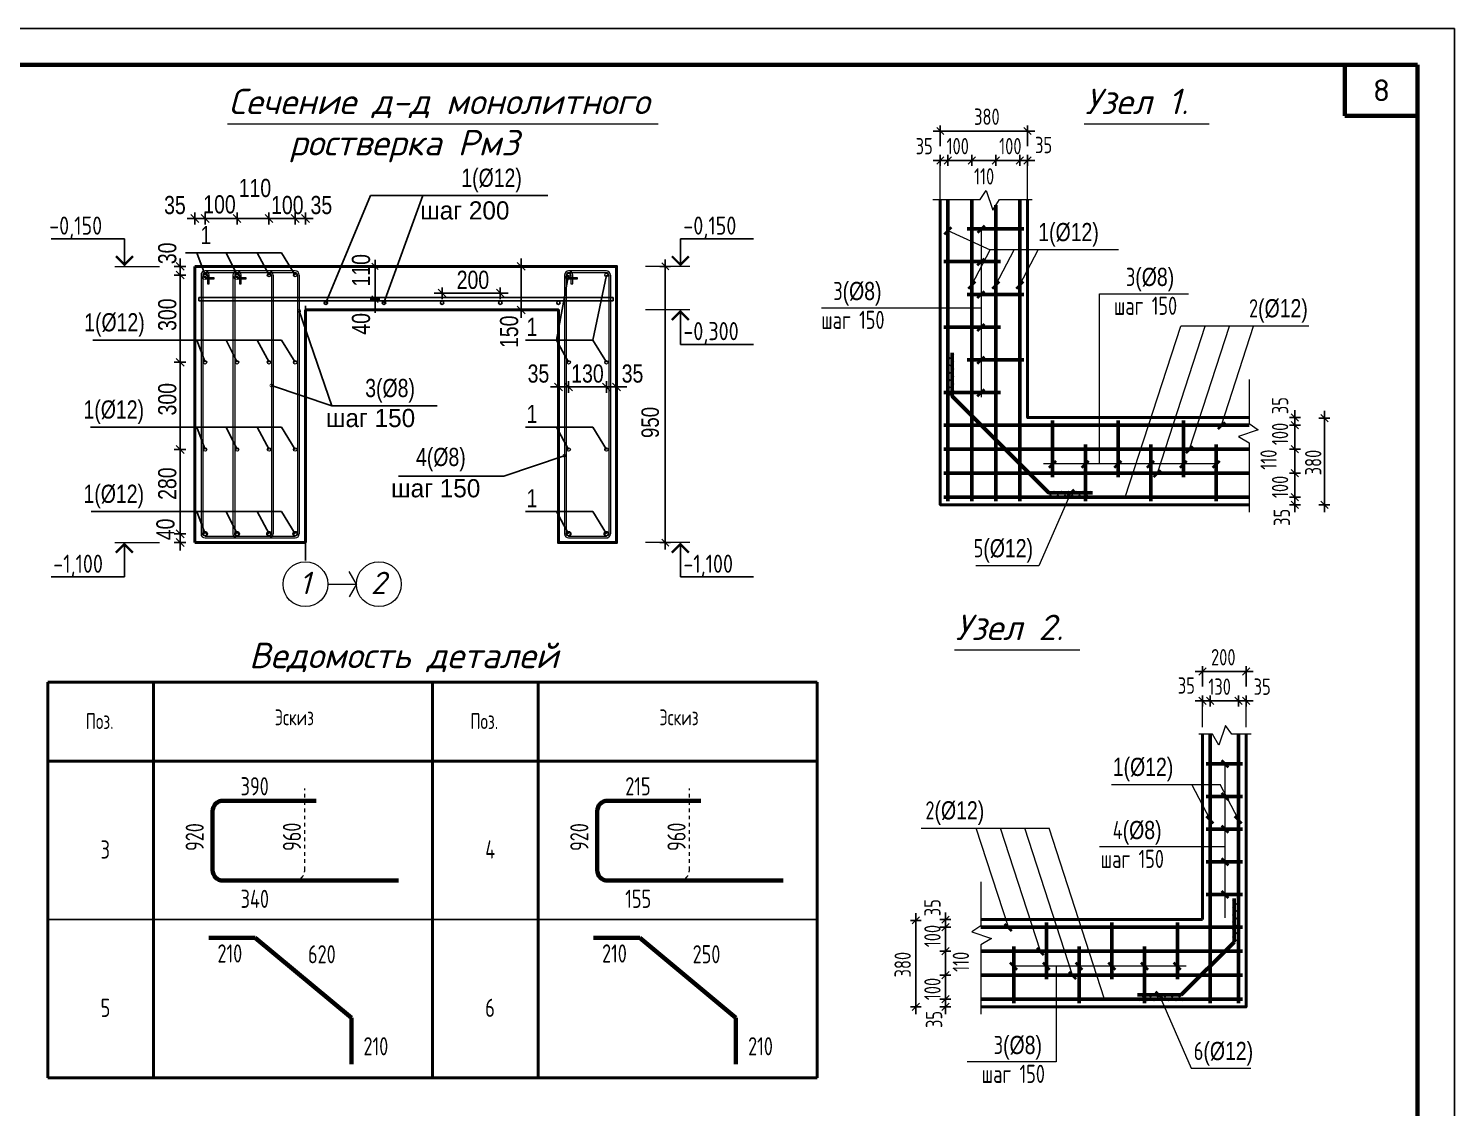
# Model space of a CAD drawing. Extents: x -12289450 to -10763036, y -7834513 to -6150123.
# Drawn here: x -11034648 to -11015035, y -7819659 to -7804813 of the extents above; entities that cross this region are included whole.
import ezdxf

# ---------------------------------------------------------------- set-up
doc = ezdxf.new("R2010")
doc.units = 0
doc.header["$LTSCALE"] = 25
doc.linetypes.add('CENTER', pattern=[50.8, 31.75, -6.35, 6.35, -6.35])
doc.linetypes.add('KL', pattern=[4, 2, -2])
for name, color, linetype in [('004-ВСПЛИНИИ', 15, 'Continuous'), ('005-РАЗМЕРЫ', 252, 'Continuous'), ('014-ОСИ', 251, 'CENTER'), ('Annotation - Text', 7, 'Continuous'), ('F-text', 7, 'Continuous'), ('osnovnie', 7, 'Continuous'), ('Размер', 6, 'Continuous')]:
    doc.layers.add(name, color=color, linetype=linetype)
doc.layers.add('СТЕНЫ', color=5, linetype='Continuous', lineweight=40)
doc.layers.add('Текст AMS', color=7, linetype='Continuous', lineweight=9)
doc.styles.add('gismo', font='isocpeui.ttf')
doc.styles.add('GOST 2.304', font='cs_gost2304.shx')
doc.styles.add('RUSS', font='russ', dxfattribs={"width": 0.8})
doc.styles.get("Standard").update_dxf_attribs({"font": 'arial.ttf'})
doc.styles.add('STYLE1', font='simplex.shx', dxfattribs={"width": 0.7, "height": 300})
doc.styles.add('TXT0', font='txt', dxfattribs={"width": 0.8})
doc.dimstyles.new('100', dxfattribs={"dimtxt": 250, "dimasz": 80, "dimexe": 0, "dimexo": 0, "dimgap": 30, "dimtad": 1, "dimdec": 0, "dimzin": 9, "dimtxsty": 'Standard', "dimblk": 'ARCHTICK', "dimcen": 80, "dimdle": 50, "dimadec": 0, "dimazin": 0, "dimtfac": 1, "dimtdec": 0, "dimtix": 1, "dimtmove": 0, "dimatfit": 1, "dimldrblk": 'DOTSMALL', "dimfxl": 0, "dimarcsym": 0})

# ---------------------------------------------------------------- blocks, each defined once
blk = doc.blocks.new('A8MITTA', base_point=(3180, 3140))
for p, q in [((3160, 3140), (3200, 3140)), ((3170, 3130), (3190, 3150)), ((3180, 3155), (3180, 3125))]:
    blk.add_line(p, q)
blk = doc.blocks.new('_ArchTick')
at = {"color": 0, "linetype": 'ByBlock', "const_width": 0.15}
blk.add_lwpolyline([(-0.5, -0.5), (0.5, 0.5)], dxfattribs=at)
blk = doc.blocks.new('_DotSmall')
at = {"color": 0, "linetype": 'ByBlock', "const_width": 0.5}
blk.add_lwpolyline([(-0.0625, 0, 1), (0.0625, 0, 1)], format="xyb", close=True, dxfattribs=at)

msp = doc.modelspace()

# ---------------------------------------------------------------- linework, layer by layer
at = {"lineweight": 50, "ltscale": 100}
for p, q in [((-11022002.3, -7811316), (-11022002.3, -7807166)), ((-11021672.3, -7811316), (-11021672.3, -7807166)), ((-11021012.3, -7811316), (-11021012.3, -7807166)), ((-11021342.3, -7811316), (-11021342.3, -7807245.6)), ((-11017857.3, -7810271), (-11022057.3, -7810271)), ((-11017857.3, -7810601), (-11022057.3, -7810601)), ((-11017857.3, -7810931), (-11022057.3, -7810931)), ((-11017857.3, -7811261), (-11022057.3, -7811261)), ((-11018397.1, -7818224.7), (-11018397.1, -7814524.7)), ((-11018007.1, -7818224.7), (-11018007.1, -7814524.7)), ((-11018067.1, -7816783), (-11018067.1, -7817383)), ((-11021552.1, -7817179.7), (-11017952.1, -7817179.7)), ((-11018067.1, -7817383), (-11018793.8, -7818109.7)), ((-11021552.1, -7817509.7), (-11017952.1, -7817509.7)), ((-11021552.1, -7817839.7), (-11017952.1, -7817839.7)), ((-11021552.1, -7818169.7), (-11017952.1, -7818169.7)), ((-11018793.8, -7818109.7), (-11019393.8, -7818109.7))]:
    msp.add_line(p, q, dxfattribs=at)
at = {"color": 0, "lineweight": 15}
for p, q in [((-11021544.1, -7807571), (-11021544.1, -7809884.7)), ((-11019657.9, -7807858.3), (-11021419.8, -7807858.3)), ((-11019919.2, -7808464.2), (-11018694.6, -7808464.2)), ((-11023741.4, -7808658.2), (-11021544.1, -7808658.2)), ((-11017038.9, -7808907.5), (-11018800.8, -7808907.5)), ((-11018312.3, -7810802.7), (-11020685.8, -7810802.7)), ((-11020310.9, -7811201), (-11020750.8, -7812208.6)), ((-11020750.8, -7812208.6), (-11021616.9, -7812208.6)), ((-11018192.2, -7814929.7), (-11018194.2, -7817048.4)), ((-11019751.5, -7815217), (-11018259.6, -7815217)), ((-11022370.5, -7815816.2), (-11020608.6, -7815816.2)), ((-11018194.2, -7816074.8), (-11019919.7, -7816074.8)), ((-11021097.1, -7817711.5), (-11018723.6, -7817711.5)), ((-11019098.6, -7818109.7), (-11018658.6, -7819117.3)), ((-11020513.2, -7819032.6), (-11021737.7, -7819032.6)), ((-11018658.6, -7819117.3), (-11017837.2, -7819117.3))]:
    msp.add_line(p, q, dxfattribs=at)
at = {"linetype": 'Continuous', "lineweight": 25, "ltscale": 20}
for p, q in [((-11033329.3, -7807707.7), (-11034335.6, -7807707.7)), ((-11033329.3, -7807707.7), (-11033329.3, -7808085.8)), ((-11033329.3, -7807798.5), (-11033329.3, -7808085.8)), ((-11025682.8, -7807707.7), (-11024676.5, -7807707.7)), ((-11025682.8, -7807707.7), (-11025682.8, -7808085.8)), ((-11025682.8, -7807798.5), (-11025682.8, -7808085.8)), ((-11025682.8, -7808973.1), (-11025682.8, -7808685.8)), ((-11025682.8, -7809160.1), (-11025682.8, -7808685.8)), ((-11025682.8, -7809160.1), (-11024676.5, -7809160.1)), ((-11033329.3, -7812173.1), (-11033329.3, -7811885.8)), ((-11033329.3, -7812360.1), (-11033329.3, -7811885.8)), ((-11025682.8, -7812173.1), (-11025682.8, -7811885.8)), ((-11025682.8, -7812360.1), (-11025682.8, -7811885.8)), ((-11033329.3, -7812360.1), (-11034335.6, -7812360.1)), ((-11025682.8, -7812360.1), (-11024676.5, -7812360.1))]:
    msp.add_line(p, q, dxfattribs=at)
at = {"color": 0, "lineweight": 40}
for p, q in [((-11034382.7, -7813807.1), (-11027848.7, -7813807.1)), ((-11034382.7, -7813807.1), (-11034382.7, -7819252.1)), ((-11032930.7, -7813807.1), (-11032930.7, -7819252.1)), ((-11029092.5, -7813807.1), (-11029092.5, -7819252.1)), ((-11029092.5, -7813807.1), (-11023802.4, -7813807.1)), ((-11029092.5, -7813807.1), (-11029092.5, -7819252.1)), ((-11027640.5, -7813807.1), (-11027640.5, -7819252.1)), ((-11023802.4, -7813807.1), (-11023802.4, -7819252.1)), ((-11034382.7, -7814896.1), (-11027848.7, -7814896.1)), ((-11029092.5, -7814896.1), (-11023802.4, -7814896.1)), ((-11034382.7, -7819252.1), (-11027848.7, -7819252.1)), ((-11029092.5, -7819252.1), (-11023802.4, -7819252.1))]:
    msp.add_line(p, q, dxfattribs=at)
at = {"linetype": 'KL', "lineweight": 15}
for p, q in [((-11030848.7, -7816394.6), (-11030848.7, -7815268.9)), ((-11025558.5, -7816394.6), (-11025558.5, -7815268.9))]:
    msp.add_line(p, q, dxfattribs=at)
at = {"ltscale": 30}
for p, q in [((-11034382.7, -7817074.1), (-11027848.7, -7817074.1)), ((-11029092.5, -7817074.1), (-11023802.4, -7817074.1))]:
    msp.add_line(p, q, dxfattribs=at)
at = {"linetype": 'Continuous', "lineweight": 25, "ltscale": 75, "extrusion": (0, 1, 0), "elevation": -7804813.4}
msp.add_lwpolyline([(11015035.3, 0), (11057035.1, 0)], dxfattribs=at)
at = {"linetype": 'Continuous', "lineweight": 25, "ltscale": 75, "extrusion": (1, 0, 0), "elevation": -11015035.3}
msp.add_lwpolyline([(-7834505.2, 0), (-7804813.4, 0)], dxfattribs=at)
msp.add_lwpolyline([(-7834505.2, 0), (-7804813.4, 0)], dxfattribs=at)
at = {"linetype": 'Continuous', "lineweight": 60, "ltscale": 75, "extrusion": (0, 1, 0), "elevation": -7805313.3}
msp.add_lwpolyline([(11015544.5, 0), (11055033.6, 0)], dxfattribs=at)
at = {"linetype": 'Continuous', "lineweight": 60, "ltscale": 100, "extrusion": (1, 0, 0), "elevation": -11016544.3}
msp.add_lwpolyline([(-7805313.3, 0), (-7806013.1, 0)], dxfattribs=at)
at = {"linetype": 'Continuous', "lineweight": 60, "ltscale": 75, "extrusion": (1, 0, 0), "elevation": -11015544.5}
msp.add_lwpolyline([(-7834005.3, 0), (-7805313.3, 0)], dxfattribs=at)
at = {"linetype": 'Continuous', "lineweight": 60, "ltscale": 100, "extrusion": (0, 1, 0), "elevation": -7806013.1}
msp.add_lwpolyline([(11016544.3, 0), (11015544.5, 0)], dxfattribs=at)
at = {"lineweight": 35, "ltscale": 10}
for points in [[(-11022050, -7807642.8), (-11021954.6, -7807547.4)], [(-11021591.8, -7807618.7), (-11021496.4, -7807523.3)], [(-11021596.6, -7808071.4), (-11021501.2, -7807976)], [(-11021720, -7808391.2), (-11021624.6, -7808295.8)], [(-11021390, -7808391.2), (-11021294.6, -7808295.8)], [(-11021060, -7808391.2), (-11020964.6, -7808295.8)], [(-11021596.6, -7808521.4), (-11021501.2, -7808426)], [(-11021596.6, -7808971.4), (-11021501.2, -7808876)], [(-11021596.6, -7809421.4), (-11021501.2, -7809326)], [(-11021596.6, -7809871.4), (-11021501.2, -7809776)], [(-11018286.6, -7810323.4), (-11018191.2, -7810228.1)], [(-11018727.9, -7810653.4), (-11018632.5, -7810558.1)], [(-11020610, -7810855.2), (-11020514.6, -7810759.8)], [(-11020160, -7810855.2), (-11020064.6, -7810759.8)], [(-11019710, -7810855.2), (-11019614.6, -7810759.8)], [(-11019260, -7810855.2), (-11019164.6, -7810759.8)], [(-11018810, -7810855.2), (-11018714.6, -7810759.8)], [(-11018360, -7810855.2), (-11018264.6, -7810759.8)], [(-11019169.2, -7810983.4), (-11019073.8, -7810888.1)], [(-11020363.3, -7811253.4), (-11020267.9, -7811158.1)], [(-11018141.8, -7814980.1), (-11018237.2, -7814884.7)], [(-11018141.8, -7815430.1), (-11018237.2, -7815334.7)], [(-11018349.4, -7815749.9), (-11018444.8, -7815654.5)], [(-11017959.4, -7815749.9), (-11018054.8, -7815654.5)], [(-11018141.8, -7815880.1), (-11018237.2, -7815784.7)], [(-11018141.8, -7816330.1), (-11018237.2, -7816234.7)], [(-11018141.8, -7816780.1), (-11018237.2, -7816684.7)], [(-11021122.9, -7817232.2), (-11021218.2, -7817136.8)], [(-11020681.6, -7817562.2), (-11020776.9, -7817466.8)], [(-11021049.4, -7817763.9), (-11021144.8, -7817668.5)], [(-11020599.4, -7817763.9), (-11020694.8, -7817668.5)], [(-11020240.3, -7817892.2), (-11020335.6, -7817796.8)], [(-11020149.4, -7817763.9), (-11020244.8, -7817668.5)], [(-11019699.4, -7817763.9), (-11019794.8, -7817668.5)], [(-11019249.4, -7817763.9), (-11019344.8, -7817668.5)], [(-11018799.4, -7817763.9), (-11018894.8, -7817668.5)], [(-11019046.1, -7818162.2), (-11019141.5, -7818066.8)]]:
    msp.add_lwpolyline(points, dxfattribs=at)
at = {"color": 0, "lineweight": 15}
for points in [[(-11022002.3, -7807590.4), (-11021419.8, -7807858.3)], [(-11021672.3, -7808338.7), (-11021419.8, -7807858.3)], [(-11021342.3, -7808338.7), (-11021089.8, -7807858.3)], [(-11021012.3, -7808338.7), (-11020759.8, -7807858.3)], [(-11019919.2, -7810802.7), (-11019919.2, -7808464.2)], [(-11019562.8, -7811261), (-11018800.8, -7808907.5)], [(-11019121.5, -7810931), (-11018466.3, -7808907.5)], [(-11018680.2, -7810601), (-11018131.9, -7808907.5)], [(-11018238.9, -7810271), (-11017797.4, -7808907.5)], [(-11018397.1, -7815697.4), (-11018649.6, -7815217)], [(-11018007.1, -7815697.4), (-11018259.6, -7815217)], [(-11021170.5, -7817179.7), (-11021612, -7815816.2)], [(-11020729.3, -7817509.7), (-11021277.6, -7815816.2)], [(-11020288, -7817839.7), (-11020943.1, -7815816.2)], [(-11019846.7, -7818169.7), (-11020608.6, -7815816.2)], [(-11020513.2, -7817711.5), (-11020513.2, -7819032.6)]]:
    msp.add_lwpolyline(points, dxfattribs=at)
at = {"lineweight": 50, "ltscale": 100}
for points in [[(-11021737.3, -7807571), (-11020957.3, -7807571)], [(-11021277.3, -7808021), (-11022057.3, -7808021)], [(-11021737.3, -7808471), (-11020957.3, -7808471)], [(-11021277.3, -7808921), (-11022057.3, -7808921)], [(-11021942.3, -7809274.3), (-11021942.3, -7809874.3), (-11020615.6, -7811201), (-11020015.6, -7811201)], [(-11021737.3, -7809371), (-11020957.3, -7809371)], [(-11021277.3, -7809821), (-11022057.3, -7809821)], [(-11020562.3, -7810986), (-11020562.3, -7810206)], [(-11019662.3, -7810206), (-11019662.3, -7810986)], [(-11019662.3, -7810986), (-11019662.3, -7810206)], [(-11018762.3, -7810206), (-11018762.3, -7810986)], [(-11018762.3, -7810986), (-11018762.3, -7810206)], [(-11020112.3, -7811316), (-11020112.3, -7810536)], [(-11020112.3, -7810536), (-11020112.3, -7811316)], [(-11019212.3, -7811316), (-11019212.3, -7810536)], [(-11019212.3, -7810536), (-11019212.3, -7811316)], [(-11018312.3, -7811316), (-11018312.3, -7810536)], [(-11018312.3, -7810536), (-11018312.3, -7811316)], [(-11017952.1, -7814929.7), (-11018452.1, -7814929.7)], [(-11017952.1, -7815379.7), (-11018452.1, -7815379.7)], [(-11017952.1, -7815829.7), (-11018452.1, -7815829.7)], [(-11017952.1, -7816279.7), (-11018452.1, -7816279.7)], [(-11017952.1, -7816729.7), (-11018452.1, -7816729.7)], [(-11020647.1, -7817114.7), (-11020647.1, -7817894.7)], [(-11020647.1, -7817894.7), (-11020647.1, -7817114.7)], [(-11019747.1, -7817114.7), (-11019747.1, -7817894.7)], [(-11019747.1, -7817894.7), (-11019747.1, -7817114.7)], [(-11018847.1, -7817894.7), (-11018847.1, -7817114.7)], [(-11021097.1, -7818224.7), (-11021097.1, -7817444.7)], [(-11021097.1, -7817444.7), (-11021097.1, -7818224.7)], [(-11020197.1, -7818224.7), (-11020197.1, -7817444.7)], [(-11020197.1, -7817444.7), (-11020197.1, -7818224.7)], [(-11019297.1, -7818224.7), (-11019297.1, -7817444.7)], [(-11019297.1, -7817444.7), (-11019297.1, -7818224.7)]]:
    msp.add_lwpolyline(points, dxfattribs=at)
at = {"linetype": 'Continuous', "lineweight": 25, "ltscale": 20, "const_width": 32}
for points in [[(-11033212.6, -7807946.5), (-11033329.3, -7808063.2), (-11033446, -7807946.5)], [(-11033212.6, -7807946.5), (-11033329.3, -7808063.2), (-11033446, -7807946.5)], [(-11025799.5, -7807946.5), (-11025682.8, -7808063.2), (-11025566.1, -7807946.5)], [(-11025799.5, -7807946.5), (-11025682.8, -7808063.2), (-11025566.1, -7807946.5)], [(-11025799.5, -7808825.1), (-11025682.8, -7808708.5), (-11025566.1, -7808825.1)], [(-11025799.5, -7808825.1), (-11025682.8, -7808708.5), (-11025566.1, -7808825.1)], [(-11033212.6, -7812025.1), (-11033329.3, -7811908.5), (-11033446, -7812025.1)], [(-11033212.6, -7812025.1), (-11033329.3, -7811908.5), (-11033446, -7812025.1)], [(-11025799.5, -7812025.1), (-11025682.8, -7811908.5), (-11025566.1, -7812025.1)], [(-11025799.5, -7812025.1), (-11025682.8, -7811908.5), (-11025566.1, -7812025.1)]]:
    msp.add_lwpolyline(points, dxfattribs=at)
at = {"linetype": 'KL', "lineweight": 15}
for centre in [(-11030991.8, -7816394.6), (-11025701.6, -7816394.6)]:
    msp.add_arc(centre, 143.1, 270, 0, dxfattribs=at)
at = {"layer": '004-ВСПЛИНИИ', "color": 0, "lineweight": 0}
for points in [[(-11022212, -7807166), (-11021559.7, -7807166), (-11021475.4, -7807043.9), (-11021383.1, -7807314.4), (-11021295.1, -7807166), (-11020845.5, -7807166)], [(-11017857.3, -7809645), (-11017857.3, -7810250.5), (-11017735.2, -7810334.7), (-11018005.7, -7810427), (-11017857.3, -7810515), (-11017857.3, -7811467.5)], [(-11017833, -7814524.7), (-11018098.5, -7814524.7), (-11018182.8, -7814402.6), (-11018275.1, -7814673.1), (-11018363, -7814524.7), (-11018553.7, -7814524.7)], [(-11021552.1, -7816553.7), (-11021552.1, -7817159.2), (-11021674.3, -7817243.4), (-11021403.7, -7817335.7), (-11021552.1, -7817423.7), (-11021552.1, -7818376.2)]]:
    msp.add_lwpolyline(points, dxfattribs=at)
at = {"layer": '005-РАЗМЕРЫ', "ltscale": 5}
for p, q in [((-11032563.4, -7811885.8), (-11032563.4, -7808085.8)), ((-11025890.9, -7811885.8), (-11025890.9, -7808090.6))]:
    msp.add_line(p, q, dxfattribs=at)
for points in [[(-11030839.7, -7807427), (-11032359.7, -7807427)], [(-11029882.4, -7808085.8), (-11029882.4, -7808725.8)], [(-11027872, -7808085.8), (-11027872, -7808725.8)], [(-11028159.7, -7808456), (-11028909.7, -7808456)], [(-11026419.7, -7809745.5), (-11027169.7, -7809745.5)]]:
    msp.add_lwpolyline(points, dxfattribs=at)
at = {"layer": '005-РАЗМЕРЫ', "color": 4, "ltscale": 5}
for points in [[(-11022022.3, -7809401), (-11021922.3, -7809301)], [(-11021922.3, -7809401), (-11022022.3, -7809301)], [(-11021922.3, -7809501), (-11022022.3, -7809401)], [(-11022022.3, -7809601), (-11021922.3, -7809501)], [(-11021922.3, -7809601), (-11022022.3, -7809501)], [(-11022022.3, -7809701), (-11021922.3, -7809601)], [(-11021922.3, -7809701), (-11022022.3, -7809601)], [(-11022022.3, -7809801), (-11021922.3, -7809701)], [(-11021922.3, -7809801), (-11022022.3, -7809701)], [(-11022022.3, -7809901), (-11021922.3, -7809801)], [(-11021922.3, -7809901), (-11022022.3, -7809801)], [(-11020642.3, -7811281), (-11020542.3, -7811181)], [(-11020642.3, -7811181), (-11020542.3, -7811281)], [(-11020542.3, -7811281), (-11020442.3, -7811181)], [(-11020542.3, -7811181), (-11020442.3, -7811281)], [(-11020442.3, -7811281), (-11020342.3, -7811181)], [(-11020442.3, -7811181), (-11020342.3, -7811281)], [(-11020342.3, -7811281), (-11020242.3, -7811181)], [(-11020342.3, -7811181), (-11020242.3, -7811281)], [(-11020242.3, -7811281), (-11020142.3, -7811181)], [(-11020242.3, -7811181), (-11020142.3, -7811281)], [(-11020142.3, -7811281), (-11020042.3, -7811181)], [(-11020142.3, -7811181), (-11020042.3, -7811281)], [(-11017987.1, -7816909.7), (-11018087.1, -7816809.7)], [(-11018087.1, -7816909.7), (-11017987.1, -7816809.7)], [(-11018087.1, -7817009.7), (-11017987.1, -7816909.7)], [(-11017987.1, -7817109.7), (-11018087.1, -7817009.7)], [(-11018087.1, -7817109.7), (-11017987.1, -7817009.7)], [(-11017987.1, -7817209.7), (-11018087.1, -7817109.7)], [(-11018087.1, -7817209.7), (-11017987.1, -7817109.7)], [(-11017987.1, -7817309.7), (-11018087.1, -7817209.7)], [(-11018087.1, -7817309.7), (-11017987.1, -7817209.7)], [(-11017987.1, -7817409.7), (-11018087.1, -7817309.7)], [(-11018087.1, -7817409.7), (-11017987.1, -7817309.7)], [(-11019267.1, -7818189.7), (-11019367.1, -7818089.7)], [(-11019267.1, -7818089.7), (-11019367.1, -7818189.7)], [(-11019167.1, -7818189.7), (-11019267.1, -7818089.7)], [(-11019167.1, -7818089.7), (-11019267.1, -7818189.7)], [(-11019067.1, -7818189.7), (-11019167.1, -7818089.7)], [(-11019067.1, -7818089.7), (-11019167.1, -7818189.7)], [(-11018967.1, -7818189.7), (-11019067.1, -7818089.7)], [(-11018967.1, -7818089.7), (-11019067.1, -7818189.7)], [(-11018867.1, -7818189.7), (-11018967.1, -7818089.7)], [(-11018867.1, -7818089.7), (-11018967.1, -7818189.7)], [(-11018767.1, -7818189.7), (-11018867.1, -7818089.7)], [(-11018767.1, -7818089.7), (-11018867.1, -7818189.7)]]:
    msp.add_lwpolyline(points, dxfattribs=at)
at = {"layer": '005-РАЗМЕРЫ', "color": 251, "ltscale": 10}
for points in [[(-11021942.3, -7809874.3), (-11021942.3, -7809274.3)], [(-11018067.1, -7817383), (-11018067.1, -7816783)]]:
    msp.add_lwpolyline(points, dxfattribs=at)
at = {"layer": '014-ОСИ'}
for p, q in [((-11030839.7, -7808629.7), (-11030839.7, -7812069.5)), ((-11030839.7, -7810069.8), (-11030839.7, -7812151))]:
    msp.add_line(p, q, dxfattribs=at)
at = {"layer": 'Annotation - Text', "color": 0, "lineweight": 20}
for points in [[(-11030136.9, -7812459), (-11030237.1, -7812285.4)], [(-11030531.7, -7812459), (-11030136.9, -7812459)], [(-11030136.9, -7812459), (-11030237.1, -7812632.5)]]:
    msp.add_lwpolyline(points, dxfattribs=at)
for centre in [(-11030839.7, -7812459), (-11029828.9, -7812459)]:
    msp.add_circle(centre, 308, dxfattribs=at)
at = {"layer": 'osnovnie', "color": 3, "lineweight": 0, "ltscale": 100}
for p, q in [((-11032275.7, -7808205.8), (-11032275.7, -7809805.8)), ((-11032251.7, -7808205.8), (-11032251.7, -7809805.8)), ((-11030979.7, -7808149.8), (-11032219.7, -7808149.8)), ((-11030979.7, -7808173.8), (-11032219.7, -7808173.8)), ((-11031835.7, -7808205.8), (-11031835.7, -7809805.8)), ((-11031811.7, -7808205.8), (-11031811.7, -7809805.8)), ((-11031307.7, -7808205.8), (-11031307.7, -7809805.8)), ((-11031283.7, -7808205.8), (-11031283.7, -7809805.8)), ((-11030947.7, -7808205.8), (-11030947.7, -7811765.8)), ((-11030923.7, -7808205.8), (-11030923.7, -7811765.8)), ((-11027275.7, -7808205.8), (-11027275.7, -7809805.8)), ((-11027251.7, -7808205.8), (-11027251.7, -7809805.8)), ((-11026699.7, -7808149.8), (-11027219.7, -7808149.8)), ((-11026699.7, -7808149.8), (-11027219.7, -7808149.8)), ((-11026699.7, -7808173.8), (-11027219.7, -7808173.8)), ((-11026699.7, -7808173.8), (-11027219.7, -7808173.8)), ((-11026667.7, -7808205.8), (-11026667.7, -7811765.8)), ((-11026643.7, -7808205.8), (-11026643.7, -7811765.8)), ((-11032275.7, -7809805.8), (-11032275.7, -7811765.8)), ((-11032251.7, -7809805.8), (-11032251.7, -7811765.8)), ((-11031835.7, -7809805.8), (-11031835.7, -7811765.8)), ((-11031811.7, -7809805.8), (-11031811.7, -7811765.8)), ((-11031307.7, -7809805.8), (-11031307.7, -7811765.8)), ((-11031283.7, -7809805.8), (-11031283.7, -7811765.8)), ((-11027275.7, -7809805.8), (-11027275.7, -7811765.8)), ((-11027251.7, -7809805.8), (-11027251.7, -7811765.8)), ((-11032219.7, -7811797.8), (-11030979.7, -7811797.8)), ((-11032219.7, -7811821.8), (-11030979.7, -7811821.8)), ((-11027219.7, -7811797.8), (-11026698.9, -7811797.8)), ((-11027219.7, -7811821.8), (-11026676.1, -7811821.8))]:
    msp.add_line(p, q, dxfattribs=at)
at = {"layer": 'osnovnie', "color": 3, "lineweight": 25, "ltscale": 100}
for p, q in [((-11026609, -7808513.8), (-11032304.7, -7808513.9)), ((-11032304.7, -7808561.9), (-11026609, -7808561.8))]:
    msp.add_line(p, q, dxfattribs=at)
at = {"layer": 'osnovnie', "lineweight": 60, "ltscale": 30}
for p, q in [((-11031973.6, -7815438.7), (-11030693.4, -7815438.7)), ((-11026683.4, -7815438.7), (-11025403.2, -7815438.7)), ((-11032116.7, -7816394.6), (-11032116.7, -7815581.9)), ((-11026826.5, -7816394.6), (-11026826.5, -7815581.9)), ((-11031973.6, -7816537.7), (-11029560.6, -7816537.7)), ((-11026683.4, -7816537.7), (-11024270.4, -7816537.7)), ((-11032167, -7817327.1), (-11031531, -7817327.1)), ((-11031531, -7817327.1), (-11030207.7, -7818426.1)), ((-11026876.8, -7817327.1), (-11026240.9, -7817327.1)), ((-11026240.9, -7817327.1), (-11024917.5, -7818426.1)), ((-11030207.7, -7819062), (-11030207.7, -7818426.1)), ((-11024917.5, -7819062), (-11024917.5, -7818426.1))]:
    msp.add_line(p, q, dxfattribs=at)
at = {"layer": 'osnovnie', "color": 3, "lineweight": 0, "ltscale": 100}
for points in [[(-11032187.7, -7808205.8), (-11032187.7, -7808325.8), (-11032163.7, -7808325.8), (-11032163.7, -7808205.8)], [(-11031747.7, -7808205.8), (-11031747.7, -7808325.8), (-11031723.7, -7808325.8), (-11031723.7, -7808205.8)], [(-11027187.7, -7808205.8), (-11027187.7, -7808325.8), (-11027163.7, -7808325.8), (-11027163.7, -7808205.8)], [(-11032219.7, -7808237.8), (-11032099.7, -7808237.8), (-11032099.7, -7808261.8), (-11032219.7, -7808261.8)], [(-11031779.7, -7808237.8), (-11031659.7, -7808237.8), (-11031659.7, -7808261.8), (-11031779.7, -7808261.8)], [(-11027219.7, -7808237.8), (-11027099.7, -7808237.8), (-11027099.7, -7808261.8), (-11027219.7, -7808261.8)]]:
    msp.add_lwpolyline(points, dxfattribs=at)
at = {"layer": 'osnovnie', "color": 3, "lineweight": 25, "ltscale": 100}
for points in [[(-11032304.7, -7808561.9), (-11032304.7, -7808513.9)], [(-11026609, -7808561.8), (-11026609, -7808513.8)]]:
    msp.add_lwpolyline(points, dxfattribs=at)
at = {"layer": 'osnovnie', "color": 3, "lineweight": 0, "ltscale": 100}
for centre, radius in [((-11032219.7, -7808205.8), 24), ((-11032219.7, -7808205.8), 24), ((-11031779.7, -7808205.8), 24), ((-11031339.7, -7808205.8), 24), ((-11030979.7, -7808205.8), 24), ((-11027219.7, -7808205.8), 24), ((-11027219.7, -7808205.8), 24), ((-11026699.7, -7808205.8), 24), ((-11032219.7, -7809405.8), 24), ((-11031779.7, -7809405.8), 24), ((-11031339.7, -7809405.8), 24), ((-11030979.7, -7809405.8), 24), ((-11027219.7, -7809405.8), 24), ((-11026699.7, -7809405.8), 24), ((-11032219.7, -7810605.8), 24), ((-11031779.7, -7810605.8), 24), ((-11031339.7, -7810605.8), 24), ((-11030979.7, -7810605.8), 24), ((-11027219.7, -7810605.8), 24), ((-11026699.7, -7810605.8), 24), ((-11032219.7, -7811765.8), 32), ((-11031779.7, -7811765.8), 32), ((-11031339.7, -7811765.8), 32), ((-11030979.7, -7811765.8), 32), ((-11027219.7, -7811765.8), 32), ((-11026699.7, -7811765.8), 32)]:
    msp.add_circle(centre, radius, dxfattribs=at)
at = {"layer": 'osnovnie', "color": 3, "lineweight": 25, "ltscale": 100}
for centre in [(-11030559.7, -7808585.9), (-11029759.7, -7808585.9), (-11028959.7, -7808585.9), (-11028159.7, -7808585.9), (-11027359.7, -7808585.9)]:
    msp.add_circle(centre, 24, dxfattribs=at)
at = {"layer": 'osnovnie', "color": 3, "lineweight": 0, "ltscale": 100}
for centre, radius, start, end in [((-11032219.7, -7808205.8), 56, 90, 180), ((-11032219.7, -7808205.8), 56, 180, 270), ((-11032219.7, -7808205.8), 32, 90, 180), ((-11032219.7, -7808205.8), 32, 180, 270), ((-11032219.7, -7808205.8), 56, 0, 90), ((-11032219.7, -7808205.8), 32, 0, 90), ((-11031779.7, -7808205.8), 56, 90, 180), ((-11031779.7, -7808205.8), 56, 90, 180), ((-11031779.7, -7808205.8), 56, 180, 270), ((-11031779.7, -7808205.8), 32, 90, 180), ((-11031779.7, -7808205.8), 32, 90, 180), ((-11031779.7, -7808205.8), 32, 180, 270), ((-11031779.7, -7808205.8), 56, 0, 90), ((-11031779.7, -7808205.8), 32, 0, 90), ((-11031339.7, -7808205.8), 56, 0, 90), ((-11031339.7, -7808205.8), 56, 0, 90), ((-11031339.7, -7808205.8), 32, 0, 90), ((-11030979.7, -7808205.8), 56, 0, 90), ((-11030979.7, -7808205.8), 32, 0, 90), ((-11027219.7, -7808205.8), 56, 90, 180), ((-11027219.7, -7808205.8), 56, 180, 270), ((-11027219.7, -7808205.8), 32, 90, 180), ((-11027219.7, -7808205.8), 32, 180, 270), ((-11027219.7, -7808205.8), 56, 0, 90), ((-11027219.7, -7808205.8), 32, 0, 90), ((-11026699.7, -7808205.8), 56, 0, 90), ((-11026699.7, -7808205.8), 32, 0, 90), ((-11032219.7, -7811765.8), 56, 180, 270), ((-11031779.7, -7811765.8), 56, 180, 270), ((-11031339.7, -7811765.8), 56, 270, 0), ((-11030979.7, -7811765.8), 56, 270, 0), ((-11027219.7, -7811765.8), 56, 180, 270), ((-11026699.7, -7811765.8), 56, 270, 0)]:
    msp.add_arc(centre, radius, start, end, dxfattribs=at)
at = {"layer": 'osnovnie', "lineweight": 60, "ltscale": 30}
for centre, start, end in [((-11031973.6, -7815581.9), 90, 180), ((-11026683.4, -7815581.9), 90, 180), ((-11031973.6, -7816394.6), 180, 270), ((-11026683.4, -7816394.6), 180, 270)]:
    msp.add_arc(centre, 143.1, start, end, dxfattribs=at)
at = {"layer": 'Размер'}
for p, q in [((-11022107.3, -7806430.1), (-11022107.3, -7806224)), ((-11022097.3, -7806224), (-11020907.3, -7806224)), ((-11020907.3, -7806430.1), (-11020907.3, -7806224)), ((-11022097.3, -7806628), (-11020907.3, -7806628)), ((-11017230.2, -7810176), (-11017230.2, -7811366)), ((-11016823.9, -7810176), (-11016823.9, -7811366)), ((-11018502.1, -7813867.3), (-11018502.1, -7813661.3)), ((-11017864.9, -7813661.3), (-11018502.1, -7813661.3)), ((-11017902.1, -7813867.3), (-11017902.1, -7813661.3)), ((-11017802.1, -7814065.2), (-11018502.1, -7814065.2)), ((-11022443.9, -7817084.7), (-11022443.9, -7818274.7)), ((-11022037.7, -7817084.7), (-11022037.7, -7818274.7))]:
    msp.add_line(p, q, dxfattribs=at)
at = {"layer": 'Размер', "lineweight": 15, "ltscale": 100}
for p, q in [((-11022107.3, -7807350.5), (-11022107.3, -7806628)), ((-11020907.3, -7806628), (-11022107.3, -7806628)), ((-11020907.3, -7807373.6), (-11020907.3, -7806628)), ((-11018502.1, -7814426.5), (-11018502.1, -7814065.2)), ((-11017902.1, -7814426.5), (-11017902.1, -7814065.2))]:
    msp.add_line(p, q, dxfattribs=at)
at = {"layer": 'СТЕНЫ', "color": 0, "lineweight": 5, "ltscale": 4}
for p, q in [((-11033461.6, -7808085.8), (-11032848.5, -7808085.8)), ((-11025550.6, -7808085.8), (-11026163.6, -7808085.8)), ((-11025550.6, -7808685.8), (-11026163.6, -7808685.8)), ((-11033461.6, -7811885.8), (-11032848.5, -7811885.8)), ((-11025550.6, -7811885.8), (-11026163.6, -7811885.8))]:
    msp.add_line(p, q, dxfattribs=at)
at = {"layer": 'СТЕНЫ', "lineweight": 40, "ltscale": 10}
for p, q in [((-11032359.7, -7811885.8), (-11032359.7, -7808085.8)), ((-11030839.7, -7808685.8), (-11030839.7, -7811885.8)), ((-11030839.7, -7811885.8), (-11032359.7, -7811885.8))]:
    msp.add_line(p, q, dxfattribs=at)
at = {"layer": 'СТЕНЫ', "ltscale": 10}
for p, q in [((-11018502.1, -7817074.7), (-11018502.1, -7814524.7)), ((-11021552.1, -7817074.7), (-11018502.1, -7817074.7))]:
    msp.add_line(p, q, dxfattribs=at)
for points in [[(-11017857.3, -7811366), (-11022107.3, -7811366), (-11022107.3, -7807166)], [(-11017857.3, -7810166), (-11020907.3, -7810166), (-11020907.3, -7807166)], [(-11021552.1, -7818274.6), (-11017902.1, -7818274.7), (-11017902.1, -7814524.7)]]:
    msp.add_lwpolyline(points, dxfattribs=at)
at = {"layer": 'СТЕНЫ', "lineweight": 40, "ltscale": 10}
msp.add_lwpolyline([(-11032359.7, -7808085.8), (-11026559.7, -7808085.8), (-11026559.7, -7811885.8), (-11027359.7, -7811885.8), (-11027359.7, -7808685.8), (-11027359.7, -7808685.8), (-11030839.7, -7808685.8)], dxfattribs=at)
at = {"layer": 'Текст AMS', "linetype": 'Continuous', "lineweight": 5, "ltscale": 75}
for points in [[(-11031909.4, -7806125.2), (-11025987.8, -7806125.2)], [(-11020128.9, -7806125.2), (-11018407.9, -7806125.2)], [(-11021911.5, -7813361.5), (-11020190.5, -7813361.5)]]:
    msp.add_lwpolyline(points, dxfattribs=at)

# ---------------------------------------------------------------- block references
at = {"layer": '005-РАЗМЕРЫ', "ltscale": 5}
for p, xscale, yscale, zscale, rotation in [((-11032359.7, -7807427), -5.400000000001455, 5.400000000001455, 5.400000000001455, 180), ((-11032219.7, -7807427), -5.400000000001455, 5.400000000001455, 5.400000000001455, 180), ((-11031780.6, -7807427), -5.400000000001455, 5.400000000001455, 5.400000000001455, 180), ((-11031340.6, -7807427), -5.400000000001455, 5.400000000001455, 5.400000000001455, 180), ((-11030980, -7807427.4), -5.400000000001455, 5.400000000001455, 5.400000000001455, 180), ((-11030839.7, -7807427), -5.400000000001455, 5.400000000001455, 5.400000000001455, 180), ((-11032563.4, -7808085.8), 5.399999999999636, 5.399999999999636, 5.399999999999636, 90), ((-11027872, -7808085.8), 5.399999999999636, 5.399999999999636, 5.399999999999636, 90), ((-11025890.9, -7808085.8), 4.8, 4.8, 4.8, 270), ((-11032563.4, -7808205.8), 5.399999999999636, 5.399999999999636, 5.399999999999636, 90), ((-11028959.7, -7808456), -5.400000000001455, 5.400000000001455, 5.400000000001455, 180), ((-11028159.7, -7808456), -5.400000000001455, 5.400000000001455, 5.400000000001455, 180), ((-11027872, -7808685.8), 5.399999999999636, 5.399999999999636, 5.399999999999636, 90), ((-11032563.4, -7809405.8), 5.399999999999636, 5.399999999999636, 5.399999999999636, 90), ((-11027359.7, -7809745.5), -5.400000000001455, 5.400000000001455, 5.400000000001455, 180), ((-11027219.7, -7809745.5), -5.400000000001455, 5.400000000001455, 5.400000000001455, 180), ((-11026700.6, -7809745.5), -5.400000000001455, 5.400000000001455, 5.400000000001455, 180), ((-11026559.7, -7809745.5), -5.400000000001455, 5.400000000001455, 5.400000000001455, 180), ((-11032563.4, -7810605.8), 5.399999999999636, 5.399999999999636, 5.399999999999636, 90), ((-11032563.4, -7811765.8), 5.399999999999636, 5.399999999999636, 5.399999999999636, 90), ((-11032563.4, -7811885.8), 5.399999999999636, 5.399999999999636, 5.399999999999636, 90), ((-11025890.9, -7811885.8), 4.8, 4.8, 4.8, 270)]:
    msp.add_blockref('A8MITTA', p, dxfattribs=dict(at, xscale=xscale, yscale=yscale, zscale=zscale, rotation=rotation))
at = {"layer": '005-РАЗМЕРЫ', "lineweight": 25, "ltscale": 4, "xscale": 4.5, "yscale": 4.5, "zscale": 4.5, "rotation": 270}
for p in [(-11029882.4, -7808085.8), (-11029882.4, -7808538.8)]:
    msp.add_blockref('A8MITTA', p, dxfattribs=at)
at = {"layer": 'Размер', "lineweight": 15, "ltscale": 100, "yscale": 5, "zscale": 5}
for p, xscale, rotation in [((-11022107.3, -7806224), -5, 180), ((-11020907.3, -7806224), -5, 180), ((-11022107.3, -7806628), 5, 180), ((-11017230.2, -7810166), 5, 270), ((-11017230.2, -7810271), 5, 270), ((-11016823.9, -7810176), 5, 270), ((-11017230.2, -7810601), 5, 270), ((-11017230.2, -7810931), 5, 270), ((-11017230.2, -7811261), 5, 270), ((-11017230.2, -7811366), 5, 270), ((-11016823.9, -7811366), 5, 270), ((-11018502.1, -7813661.3), 5, 180), ((-11017902.1, -7813661.3), 5, 180), ((-11017902.1, -7814065.2), -5, 180), ((-11022443.9, -7817084.7), -5, 90), ((-11022037.7, -7817074.7), -5, 90), ((-11022037.7, -7817179.7), -5, 90), ((-11022037.7, -7817509.7), -5, 90), ((-11022037.7, -7817839.7), -5, 90), ((-11022443.9, -7818274.7), -5, 90), ((-11022037.7, -7818169.7), -5, 90), ((-11022037.7, -7818274.7), -5, 90)]:
    msp.add_blockref('A8MITTA', p, dxfattribs=dict(at, xscale=xscale, rotation=rotation))
for p, xscale in [((-11022107.3, -7806628), 5), ((-11022002.3, -7806628), 5), ((-11021672.3, -7806628), 5), ((-11021342.3, -7806628), 5), ((-11021012.3, -7806628), 5), ((-11020907.3, -7806628), 5), ((-11020907.3, -7806628), 5), ((-11018502.1, -7814065.2), -5), ((-11018502.1, -7814065.2), -5), ((-11018397.1, -7814065.2), -5), ((-11018007.1, -7814065.2), -5), ((-11017902.1, -7814065.2), -5)]:
    msp.add_blockref('A8MITTA', p, dxfattribs=dict(at, xscale=xscale))

# ---------------------------------------------------------------- texts
at = {"color": 0, "lineweight": 15, "style": 'RUSS'}
for s, p in [('шаг 200', (-11029260.3, -7807441.2)), ('шаг 150', (-11030556.8, -7810297.5)), ('шаг 150', (-11029660.6, -7811264.1))]:
    msp.add_text(s, height=250, dxfattribs=at).set_placement(p)
at = {"linetype": 'Continuous', "lineweight": 25, "ltscale": 20, "style": 'GOST 2.304'}
for s, p in [('-0,150', (-11034364.1, -7807650.1)), ('-0,150', (-11025641.8, -7807650.1)), ('-0,300', (-11025641.8, -7809102.5)), ('-1,100', (-11034307.8, -7812302.5)), ('-1,100', (-11025641.8, -7812302.5))]:
    msp.add_text(s, height=250, dxfattribs=at).set_placement(p)
at = {"insert": (-11016156.9, -7805513.2), "char_height": 299.917, "width": 571.27, "attachment_point": 1}
msp.add_mtext('{\\Fsimplex|c0;8}', dxfattribs=at)
at = {"color": 0, "lineweight": 15, "char_height": 250}
for s, insert, attachment_point, style in [('1(%%C12)', (-11028695.3, -7806741.9), 1, 'RUSS'), ('1', (-11032133.3, -7807530.4), 3, 'RUSS'), ('1(%%C12)', (-11020759.8, -7807489.2), 1, 'RUSS'), ('3{\\Fruss|c204;\\W0.8;(%%C\\Fruss|c0;8\\Fruss|c204;)}', (-11019553.9, -7808431.3), 7, 'STYLE1'), ('3{\\Fruss|c204;\\W0.8;(%%C\\Fruss|c0;8\\Fruss|c204;)}', (-11023579.1, -7808625.4), 7, 'STYLE1'), ('шаг 150', (-11019720.4, -7808753.4), 7, 'STYLE1'), ('2{\\Fruss|c204;\\W0.8;(%%C12)}', (-11017860.9, -7808862.6), 7, 'STYLE1'), ('1(%%C12)', (-11033882.2, -7808730.4), 1, 'RUSS'), ('1', (-11027648.3, -7808792.6), 3, 'RUSS'), ('шаг 150', (-11023745.5, -7808947.5), 7, 'STYLE1'), ('3(%%C8)', (-11030017.1, -7809635), 1, 'RUSS'), ('1(%%C12)', (-11033891.7, -7809930.4), 1, 'RUSS'), ('1', (-11027648.3, -7809992.6), 3, 'RUSS'), ('4(%%C8)', (-11028634.5, -7810583.4), 3, 'RUSS'), ('1(%%C12)', (-11033891.7, -7811090.4), 1, 'RUSS'), ('1', (-11027648.3, -7811152.6), 3, 'RUSS'), ('5{\\Fruss|c204;\\W0.8;(%%C12)}', (-11021648.4, -7812164.2), 7, 'STYLE1'), ('1(%%C12)', (-11019735.3, -7814847.9), 1, 'RUSS'), ('390', (-11031731, -7815114.6), 1, 'STYLE1'), ('215', (-11026440.8, -7815114.6), 1, 'STYLE1'), ('2{\\Fruss|c204;\\W0.8;(%%C12)}', (-11022311.6, -7815771.4), 7, 'STYLE1'), ('4{\\Fruss|c204;\\W0.8;(%%C\\Fruss|c0;8\\Fruss|c204;)}', (-11019736, -7816041.9), 7, 'STYLE1'), ('3', (-11033656.7, -7815985.1), 1, 'STYLE1'), ('4', (-11028366.5, -7815985.1), 1, 'STYLE1'), ('шаг 150', (-11019902.4, -7816364.1), 7, 'STYLE1'), ('340', (-11031731, -7816663.5), 1, 'STYLE1'), ('155', (-11026440.8, -7816663.5), 1, 'STYLE1'), ('210', (-11032049.5, -7817415.1), 1, 'STYLE1'), ('620', (-11030804.5, -7817426), 1, 'STYLE1'), ('210', (-11026759.3, -7817415.1), 1, 'STYLE1'), ('250', (-11025514.3, -7817426), 1, 'STYLE1'), ('5', (-11033656.7, -7818163.1), 1, 'STYLE1'), ('6', (-11028366.5, -7818163.1), 1, 'STYLE1'), ('210', (-11030040.8, -7818691.9), 1, 'STYLE1'), ('210', (-11024750.6, -7818691.9), 1, 'STYLE1'), ('3{\\Fruss|c204;\\W0.8;(%%C\\Fruss|c0;8\\Fruss|c204;)}', (-11021372.4, -7818999.7), 7, 'STYLE1'), ('6{\\Fruss|c204;\\W0.8;(%%C12)}', (-11018620.5, -7819082.5), 7, 'STYLE1'), ('шаг 150', (-11021538.9, -7819321.9), 7, 'STYLE1')]:
    msp.add_mtext(s, dxfattribs=dict(at, insert=insert, attachment_point=attachment_point, style=style))
at = {"color": 0, "char_height": 250, "width": 8283.856, "attachment_point": 1, "rotation": 90, "style": 'STYLE1'}
for s, insert in [('920', (-11032487.5, -7816130.9)), ('960', (-11031150.3, -7816130.9)), ('920', (-11027197.3, -7816130.9)), ('960', (-11025860.2, -7816130.9))]:
    msp.add_mtext(s, dxfattribs=dict(at, insert=insert))
at = {"layer": '005-РАЗМЕРЫ', "ltscale": 5, "char_height": 250, "attachment_point": 5, "style": 'TXT0'}
for s, insert in [('\\A1;110', (-11031534.2, -7807009)), ('\\A1;35', (-11032634.5, -7807243.8)), ('\\A1;100', (-11032021.5, -7807234.6)), ('\\A1;100', (-11031088.7, -7807243.8)), ('\\A1;35', (-11030620.4, -7807243.8)), ('\\A1;200', (-11028535.8, -7808272.9)), ('\\A1;35', (-11027634.5, -7809562.3)), ('\\A1;130', (-11026960.1, -7809562.3)), ('\\A1;35', (-11026340.4, -7809562.3))]:
    msp.add_mtext(s, dxfattribs=dict(at, insert=insert))
at = {"layer": '005-РАЗМЕРЫ', "ltscale": 5, "attachment_point": 5, "rotation": 90, "style": 'TXT0'}
for s, insert, char_height in [('\\A1;30', (-11032738.8, -7807907), 250), ('\\A1;300', (-11032738.8, -7808751.2), 250), ('\\A1;150', (-11028037, -7808986), 250), ('\\A1;300', (-11032738.8, -7809914.2), 250), ('\\A1;950', (-11026096.2, -7810234.1), 240), ('\\A1;280', (-11032738.8, -7811075.5), 250), ('\\A1;40', (-11032763.5, -7811705.3), 250)]:
    msp.add_mtext(s, dxfattribs=dict(at, insert=insert, char_height=char_height))
at = {"layer": '005-РАЗМЕРЫ', "lineweight": 25, "ltscale": 4, "char_height": 250, "attachment_point": 5, "rotation": 90, "style": 'TXT0'}
for s, insert in [('\\A1;110', (-11030074, -7808139.9)), ('\\A1;40', (-11030074, -7808877))]:
    msp.add_mtext(s, dxfattribs=dict(at, insert=insert))
at = {"layer": 'Annotation - Text', "color": 0, "lineweight": 25, "style": 'gismo'}
for s, p in [('Сечение д-д монолитного', (-11031895.3, -7805992)), ('Узел 1.', (-11020114.8, -7805992)), (' ростверка Рм3', (-11031283.3, -7806560.3)), ('Узел 2.', (-11021897.4, -7813228.4)), ('Ведомость деталей ', (-11031614.8, -7813614.9))]:
    msp.add_text(s, height=350, dxfattribs=at).set_placement(p)
at = {"layer": 'Annotation - Text', "color": 0, "lineweight": 25, "char_height": 308, "attachment_point": 2, "style": 'gismo'}
for s, insert in [('1', (-11030846.6, -7812288.1)), ('2', (-11029835.8, -7812288.1))]:
    msp.add_mtext(s, dxfattribs=dict(at, insert=insert))
at = {"layer": 'F-text', "lineweight": 15, "char_height": 217.8, "attachment_point": 5, "style": 'STYLE1'}
for s, insert in [('Поз.', (-11033670.1, -7814343.3)), ('Эскиз', (-11030992, -7814291.2)), ('Поз.', (-11028380, -7814343.3)), ('Эскиз', (-11025701.8, -7814291.2))]:
    msp.add_mtext(s, dxfattribs=dict(at, insert=insert))
at = {"layer": 'Размер', "lineweight": 15, "ltscale": 100, "char_height": 225, "attachment_point": 5, "style": 'STYLE1'}
for s, insert in [('\\A1;380', (-11021466.7, -7806027.2)), ('\\A1;35', (-11022329.1, -7806432.2)), ('\\A1;100', (-11021867.5, -7806432.2)), ('\\A1;100', (-11021143.9, -7806432.2)), ('\\A1;35', (-11020686.6, -7806416.5)), ('\\A1;110', (-11021504.8, -7806848.1)), ('\\A1;200', (-11018215.4, -7813464.4)), ('\\A1;35', (-11018722.8, -7813853.7)), ('\\A1;130', (-11018265.5, -7813869.4)), ('\\A1;35', (-11017680.4, -7813869.4))]:
    msp.add_mtext(s, dxfattribs=dict(at, insert=insert))
at = {"layer": 'Размер', "char_height": 225, "attachment_point": 5, "rotation": 90, "style": 'STYLE1'}
for s, insert in [('\\A1;35', (-11017434.2, -7810001.9)), ('\\A1;100', (-11017434.2, -7810391.6)), ('\\A1;110', (-11017592.6, -7810745.7)), ('\\A1;380', (-11016978.3, -7810785.5)), ('\\A1;100', (-11017434.2, -7811120.2)), ('\\A1;35', (-11017410, -7811539.8)), ('\\A1;35', (-11022215.6, -7816910.6)), ('\\A1;100', (-11022215.6, -7817300.3)), ('\\A1;380', (-11022625, -7817694.2)), ('\\A1;110', (-11021824.4, -7817654.5)), ('\\A1;100', (-11022215.6, -7818028.9)), ('\\A1;35', (-11022193.3, -7818448.5))]:
    msp.add_mtext(s, dxfattribs=dict(at, insert=insert))

# ---------------------------------------------------------------- leaders
at = {"color": 0, "lineweight": 15}
for points in [[(-11030559.7, -7808585.9), (-11029945.5, -7807111), (-11027506.3, -7807111)], [(-11029759.7, -7808585.9), (-11029226.7, -7807111)], [(-11030979.7, -7808205.8), (-11031168.4, -7807899.5), (-11032488.6, -7807899.5)], [(-11032219.7, -7808205.8), (-11032333.1, -7807899.5)], [(-11031779.7, -7808205.8), (-11031928.7, -7807899.5)], [(-11031339.7, -7808205.8), (-11031505.1, -7807899.5)], [(-11026699.7, -7808205.8), (-11026888.4, -7809099.5), (-11027385.1, -7809099.5)], [(-11027219.7, -7808205.8), (-11027385.1, -7809099.5)], [(-11030923.7, -7808699.1), (-11030474.7, -7810004.1), (-11029801.2, -7810004.1)], [(-11030979.7, -7809405.8), (-11031168.4, -7809099.5), (-11033761.7, -7809099.5)], [(-11032219.7, -7809405.8), (-11032333.1, -7809099.5)], [(-11031779.7, -7809405.8), (-11031928.7, -7809099.5)], [(-11031339.7, -7809405.8), (-11031505.1, -7809099.5)], [(-11026699.7, -7809405.8), (-11026888.4, -7809099.5), (-11027810.5, -7809099.5)], [(-11027219.7, -7809405.8), (-11027385.1, -7809099.5)], [(-11031307.7, -7809724.8), (-11030474.7, -7810004.1), (-11029025.7, -7810004.1)], [(-11030979.7, -7810605.8), (-11031168.4, -7810299.5), (-11033797.6, -7810299.5)], [(-11032219.7, -7810605.8), (-11032333.1, -7810299.5)], [(-11031779.7, -7810605.8), (-11031928.7, -7810299.5)], [(-11031339.7, -7810605.8), (-11031505.1, -7810299.5)], [(-11026699.7, -7810605.8), (-11026888.4, -7810299.5), (-11027810.5, -7810299.5)], [(-11027219.7, -7810605.8), (-11027385.1, -7810299.5)], [(-11027278.7, -7810691.4), (-11028111.8, -7810970.7), (-11029560.7, -7810970.7)], [(-11030979.7, -7811765.8), (-11031168.4, -7811459.5), (-11033785.6, -7811459.5)], [(-11032219.7, -7811765.8), (-11032333.1, -7811459.5)], [(-11031779.7, -7811765.8), (-11031928.7, -7811459.5)], [(-11031339.7, -7811765.8), (-11031505.1, -7811459.5)], [(-11026699.7, -7811765.8), (-11026888.4, -7811459.5), (-11027810.5, -7811459.5)], [(-11027219.7, -7811765.8), (-11027385.1, -7811459.5)]]:
    msp.add_leader(points, dimstyle='100', override={"dimgap": 1, "dimtad": 0, "dimtxsty": 'RUSS'}, dxfattribs=at)

doc.saveas('drawing.dxf')
